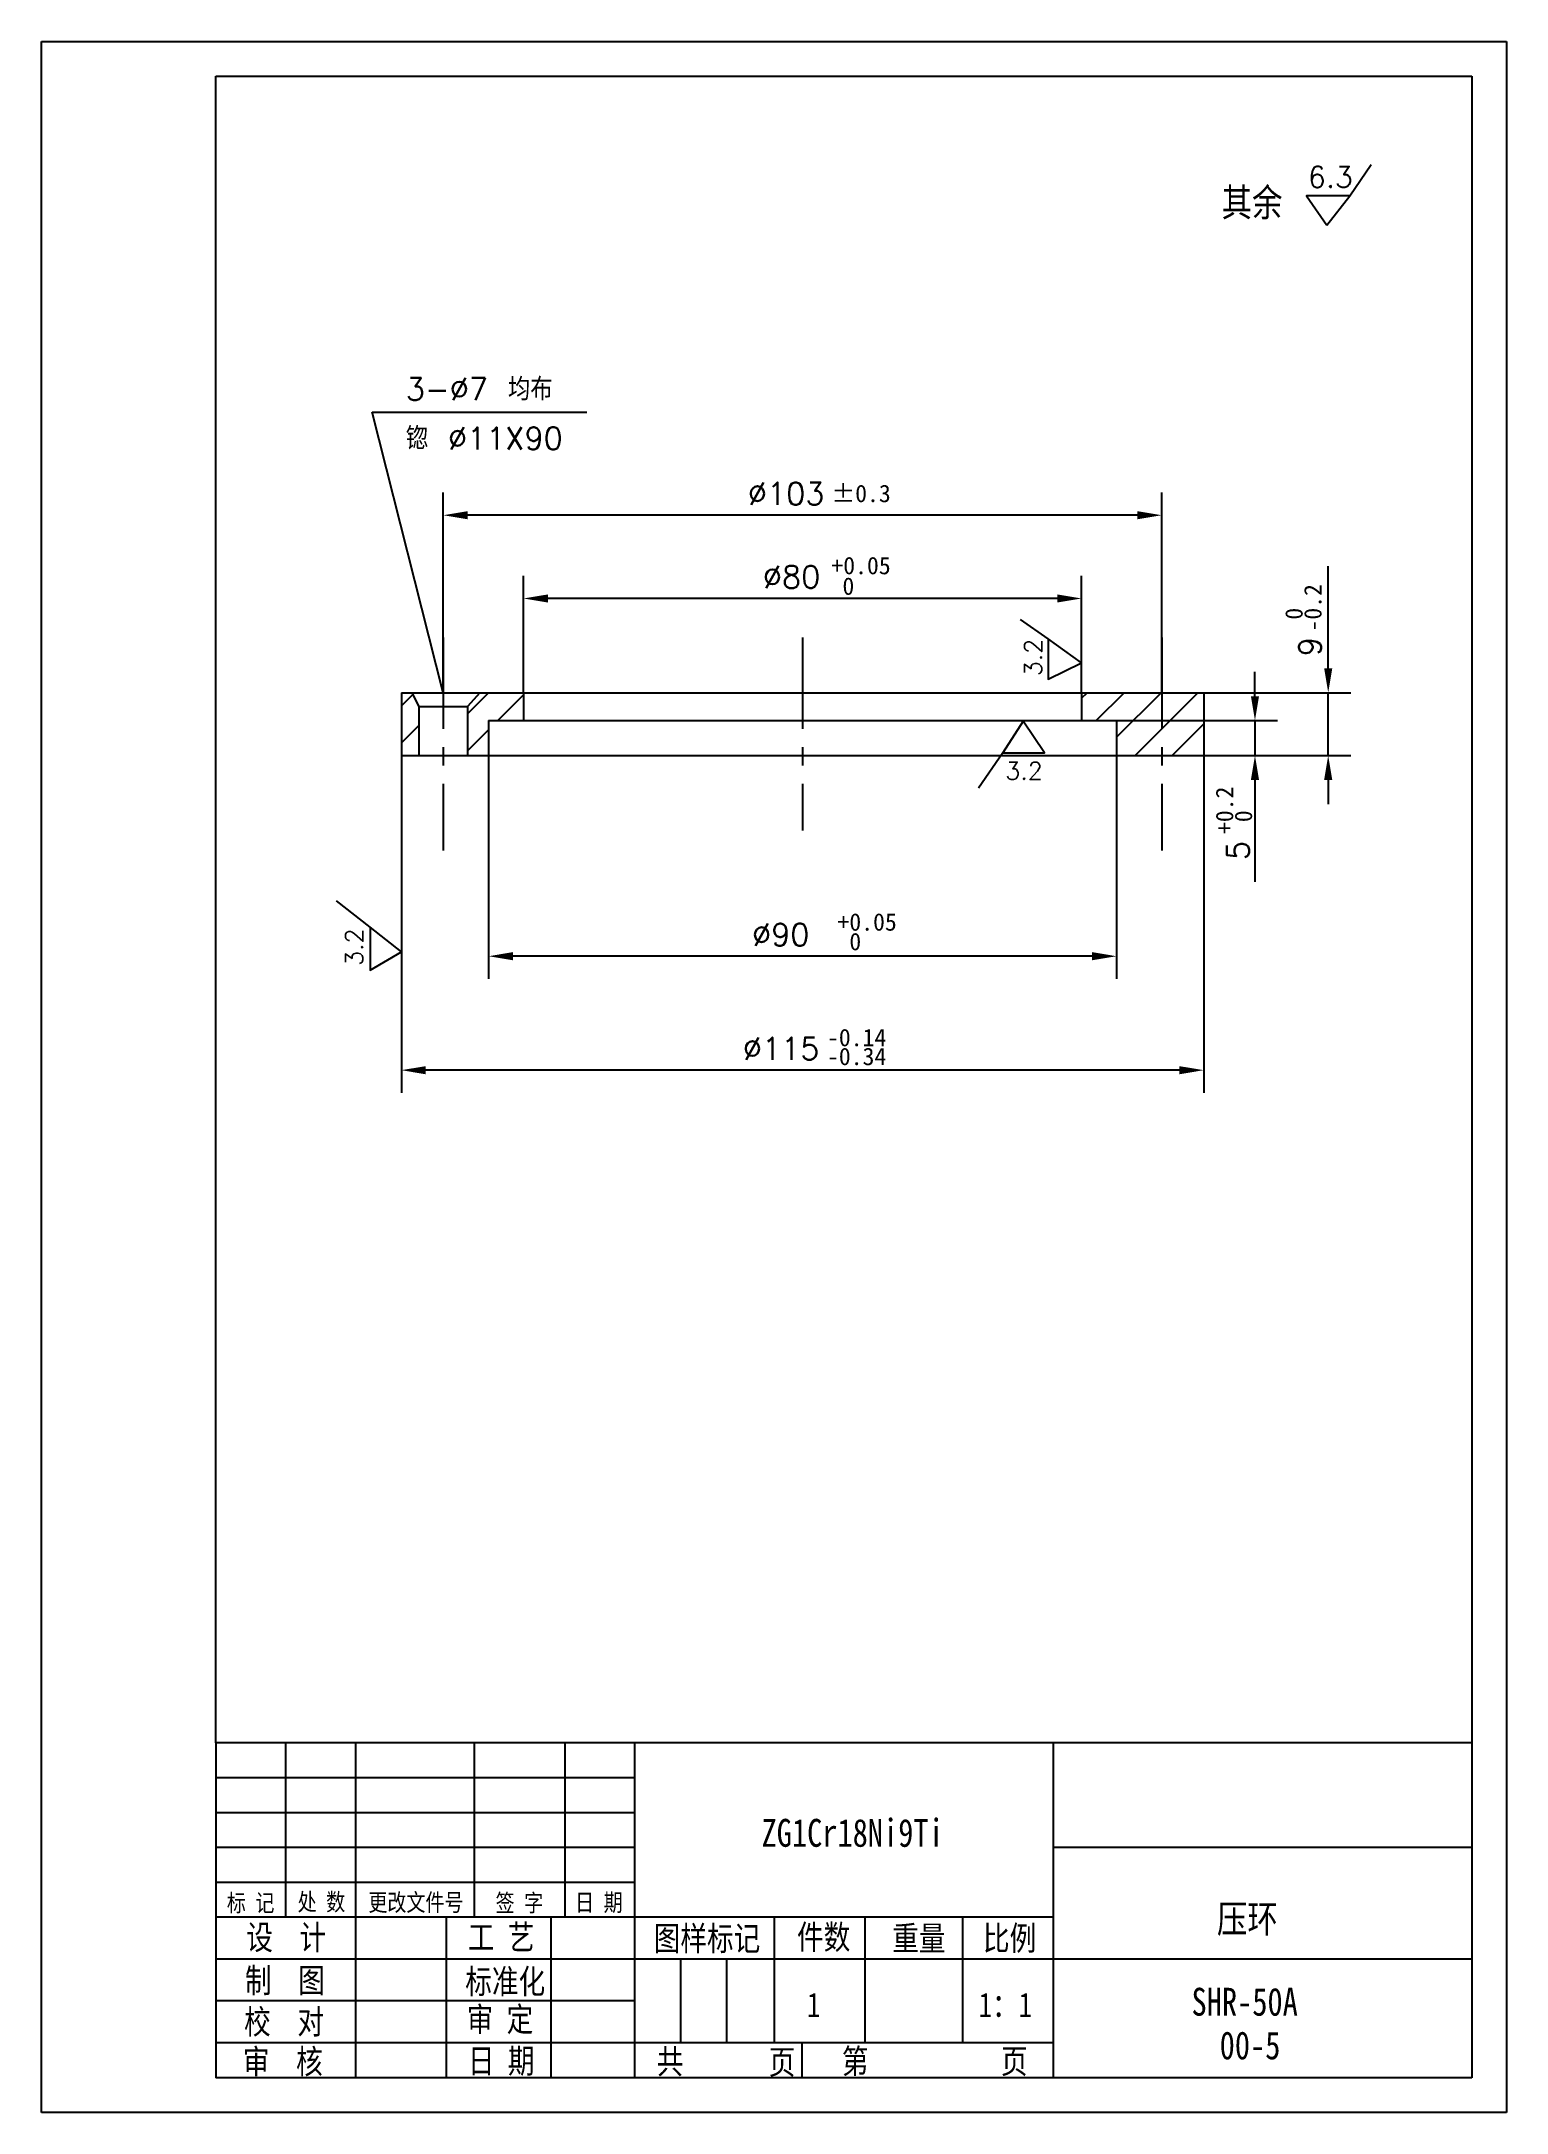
# Model space of a CAD drawing. Extents: x 346 to 556, y 136 to 433.
import ezdxf

# ---------------------------------------------------------------- set-up
doc = ezdxf.new("R2010")
doc.units = 0
doc.header["$LTSCALE"] = 10.5
doc.header["$MEASUREMENT"] = 0
doc.linetypes.add('CENTER', pattern=[2, 1.25, -0.25, 0.25, -0.25])
doc.layers.get('0').update_dxf_attribs({"color": 2, "linetype": 'CONTINUOUS'})
doc.layers.get('DEFPOINTS').update_dxf_attribs({"linetype": 'CONTINUOUS'})
doc.layers.add('PART', color=3, linetype='CONTINUOUS')
doc.layers.add('SMPEN_THICK', color=7, linetype='CONTINUOUS')
doc.styles.add('HZDX', font='', dxfattribs={"width": 0.8, "height": 7.5})
doc.styles.get("Standard").update_dxf_attribs({"font": 'txt.shx', "height": 3.2, "bigfont": 'hzfs.shx'})
doc.styles.get('HZDX').set_extended_font_data('SimSun')
doc.dimstyles.get("Standard").update_dxf_attribs({"dimtxt": 0.18, "dimasz": 0.18, "dimexe": 0.18, "dimexo": 0.0625, "dimgap": 0.09, "dimtad": 0, "dimtih": 1, "dimtoh": 1, "dimdec": 4, "dimzin": 0, "dimdsep": 46, "dimtxsty": 'Standard', "dimcen": 0.09, "dimadec": 0, "dimazin": 0, "dimtfac": 1, "dimtdec": 4, "dimtofl": 0, "dimtmove": 0, "dimatfit": 3, "dimfxl": 1, "dimtolj": 1, "dimtzin": 0, "dimarcsym": 0})

# ---------------------------------------------------------------- blocks, each defined once
blk = doc.blocks.new('*D4')
at = {"color": 2, "linetype": 'ByBlock', "transparency": 16777216}
for p, q in [((415.39, 339.26), (415.39, 356.02)), ((495.39, 339.26), (495.39, 356.02)), ((491.89, 352.77), (418.89, 352.77))]:
    blk.add_line(p, q, dxfattribs=at)
for points in [[(418.89, 353.35), (418.89, 352.19), (415.39, 352.77)], [(491.89, 353.35), (491.89, 352.19), (495.39, 352.77)]]:
    blk.add_solid(points, dxfattribs=at)
at = {"layer": 'DEFPOINTS', "color": 0, "linetype": 'ByBlock', "transparency": 16777216}
for p in [(415.39, 352.77), (415.39, 339.26), (495.39, 339.26)]:
    blk.add_point(p, dxfattribs=at)
at = {"color": 2, "linetype": 'ByBlock', "transparency": 16777216, "insert": (453.82, 355.87), "char_height": 3.2, "attachment_point": 5}
blk.add_mtext('\\A1;∅80', dxfattribs=at)
blk = doc.blocks.new('*D5')
at = {"color": 2, "linetype": 'ByBlock', "transparency": 16777216}
for p, q in [((403.89, 339.26), (403.89, 367.96)), ((506.89, 339.26), (506.89, 367.96)), ((503.39, 364.71), (407.39, 364.71))]:
    blk.add_line(p, q, dxfattribs=at)
for points in [[(407.39, 365.29), (407.39, 364.13), (403.89, 364.71)], [(503.39, 365.29), (503.39, 364.13), (506.89, 364.71)]]:
    blk.add_solid(points, dxfattribs=at)
at = {"layer": 'DEFPOINTS', "color": 0, "linetype": 'ByBlock', "transparency": 16777216}
for p in [(403.89, 364.71), (403.89, 339.26), (506.89, 339.26)]:
    blk.add_point(p, dxfattribs=at)
at = {"color": 2, "linetype": 'ByBlock', "transparency": 16777216, "insert": (453.04, 367.81), "char_height": 3.2, "attachment_point": 5}
blk.add_mtext('\\A1;∅103', dxfattribs=at)
blk = doc.blocks.new('*D6')
at = {"color": 2, "linetype": 'ByBlock', "transparency": 16777216}
for p, q in [((410.39, 330.26), (410.39, 298.22)), ((500.39, 330.26), (500.39, 298.22)), ((496.89, 301.47), (413.89, 301.47))]:
    blk.add_line(p, q, dxfattribs=at)
for points in [[(413.89, 302.06), (413.89, 300.89), (410.39, 301.47)], [(496.89, 302.06), (496.89, 300.89), (500.39, 301.47)]]:
    blk.add_solid(points, dxfattribs=at)
at = {"layer": 'DEFPOINTS', "color": 0, "linetype": 'ByBlock', "transparency": 16777216}
for p in [(410.39, 330.26), (500.39, 330.26), (410.39, 301.47)]:
    blk.add_point(p, dxfattribs=at)
at = {"color": 2, "linetype": 'ByBlock', "transparency": 16777216, "insert": (452.27, 304.57), "char_height": 3.2, "attachment_point": 5}
blk.add_mtext('\\A1;∅90', dxfattribs=at)
blk = doc.blocks.new('*D7')
at = {"color": 2, "linetype": 'ByBlock', "transparency": 16777216}
for p, q in [((397.89, 330.26), (397.89, 281.88)), ((512.89, 330.26), (512.89, 281.88)), ((509.39, 285.13), (401.39, 285.13))]:
    blk.add_line(p, q, dxfattribs=at)
for points in [[(401.39, 285.71), (401.39, 284.54), (397.89, 285.13)], [(509.39, 285.71), (509.39, 284.54), (512.89, 285.13)]]:
    blk.add_solid(points, dxfattribs=at)
at = {"layer": 'DEFPOINTS', "color": 0, "linetype": 'ByBlock', "transparency": 16777216}
for p in [(397.89, 330.26), (512.89, 330.26), (397.89, 285.13)]:
    blk.add_point(p, dxfattribs=at)
at = {"color": 2, "linetype": 'ByBlock', "transparency": 16777216, "insert": (452.32, 288.23), "char_height": 3.2, "attachment_point": 5}
blk.add_mtext('\\A1;∅115', dxfattribs=at)

msp = doc.modelspace()

# ---------------------------------------------------------------- hatches: boundary and pattern name
at = {"layer": 'SMPEN_THICK'}
h = msp.add_hatch(dxfattribs=at)
h.set_pattern_fill('ANSI31', color=256, scale=30, style=0)
h.set_pattern_definition([(45, (7.5, 0), (-2.65165, 2.65165), [])])
h.paths.add_polyline_path([(409.13718, 339.26213), (407.38718, 337.26253), (407.38718, 330.26213), (410.38718, 330.26213), (410.38718, 335.26213), (415.38718, 335.26213), (415.38718, 339.26213)])
h.paths.add_polyline_path([(397.88718, 339.26213), (397.88718, 330.26213), (400.38718, 330.26213), (400.38718, 337.26253), (399.38718, 339.26213)])
h = msp.add_hatch(dxfattribs=at)
h.set_pattern_fill('ANSI31', color=256, scale=30, style=0)
h.set_pattern_definition([(45, (-7.5, 0), (-2.65165, 2.65165), [])])
h.paths.add_polyline_path([(495.38718, 339.26213), (495.38718, 335.26213), (500.38718, 335.26213), (500.38718, 330.26213), (506.88718, 330.26213), (506.88718, 339.26213)])
h.paths.add_polyline_path([(506.88718, 330.26213), (512.88718, 330.26213), (512.88718, 339.26213), (506.88718, 339.26213)])

# ---------------------------------------------------------------- linework, layer by layer
at = {"color": 2, "linetype": 'ByBlock'}
for p, q in [((530.73743, 342.76213), (530.73743, 357.38716)), ((520.24217, 338.76213), (520.24217, 342.26213)), ((512.88718, 339.26213), (533.98743, 339.26213)), ((530.73743, 330.26213), (530.73743, 339.26213)), ((500.38718, 335.26213), (523.49217, 335.26213)), ((520.24217, 335.26213), (520.24217, 330.26213)), ((500.38718, 330.26213), (523.49217, 330.26213)), ((512.88718, 330.26213), (533.98743, 330.26213)), ((520.24217, 326.76213), (520.24217, 312.13711)), ((530.73743, 326.76213), (530.73743, 323.26213))]:
    msp.add_line(p, q, dxfattribs=at)
for points in [[(530.1541, 342.76213), (531.32076, 342.76213), (530.73743, 339.26213)], [(519.65883, 338.76213), (520.8255, 338.76213), (520.24217, 335.26213)], [(519.65883, 326.76213), (520.8255, 326.76213), (520.24217, 330.26213)], [(530.1541, 326.76213), (531.32076, 326.76213), (530.73743, 330.26213)]]:
    msp.add_solid(points, dxfattribs=at)
at = {"layer": 'DEFPOINTS', "color": 0, "linetype": 'ByBlock'}
for p in [(512.88718, 339.26213), (500.38718, 335.26213), (397.88718, 330.26213), (410.38718, 330.26213), (500.38718, 330.26213), (500.38718, 330.26213), (512.88718, 330.26213), (512.88718, 330.26213), (520.24217, 330.26213), (530.73743, 330.26213), (500.38718, 298.66086)]:
    msp.add_point(p, dxfattribs=at)
at = {"layer": 'PART', "linetype": 'Continuous'}
for p, q in [((346.30103, 432.65178), (556.30103, 432.65178)), ((556.30103, 432.65178), (556.30103, 135.65178)), ((551.30103, 188.65178), (371.30103, 188.65178)), ((381.30103, 188.65178), (381.30103, 163.65178)), ((391.30103, 188.65178), (391.30103, 140.65178)), ((408.30103, 188.65178), (408.30103, 163.65178)), ((421.30103, 188.65178), (421.30103, 163.65178)), ((431.30103, 188.65178), (431.30103, 140.65178)), ((491.30103, 188.65178), (491.30103, 140.65178)), ((551.30103, 173.65178), (491.30103, 173.65178)), ((404.30103, 163.65178), (404.30103, 140.65178)), ((419.30103, 163.65178), (419.30103, 140.65178)), ((451.30103, 163.65178), (451.30103, 145.65178)), ((464.30103, 163.65178), (464.30103, 145.65178)), ((478.30103, 163.65178), (478.30103, 145.65178)), ((437.90103, 157.65178), (437.90103, 145.65178)), ((444.50103, 157.65178), (444.50103, 145.65178)), ((551.30103, 157.65178), (491.30103, 157.65178)), ((455.30103, 145.65178), (455.30103, 140.65178)), ((556.30103, 135.65178), (346.30103, 135.65178))]:
    msp.add_line(p, q, dxfattribs=at)
at = {"layer": 'PART', "color": 5, "linetype": 'Continuous'}
for p, q in [((371.30103, 427.65178), (551.30103, 427.65178)), ((551.30103, 427.65178), (551.30103, 140.65178)), ((397.88718, 339.26213), (512.88718, 339.26213)), ((397.88718, 339.26213), (397.88718, 330.26213)), ((399.38718, 339.26213), (400.38718, 337.26253)), ((409.13718, 339.26213), (407.38718, 337.26253)), ((415.38718, 339.26213), (415.38718, 335.26213)), ((495.38718, 339.26213), (495.38718, 335.26213)), ((512.88718, 339.26213), (512.88718, 330.26213)), ((400.38718, 337.26253), (400.38718, 330.26213)), ((400.38718, 337.26253), (407.38718, 337.26253)), ((407.38718, 337.26253), (407.38718, 330.26213)), ((410.38718, 335.26213), (500.38718, 335.26213)), ((410.38718, 335.26213), (410.38718, 330.26213)), ((500.38718, 335.26213), (500.38718, 330.26213)), ((397.88718, 330.26213), (512.88718, 330.26213)), ((371.30103, 188.65178), (371.30103, 140.65178)), ((551.30103, 140.65178), (371.30103, 140.65178))]:
    msp.add_line(p, q, dxfattribs=at)
at = {"layer": 'SMPEN_THICK', "color": 3}
msp.add_line((346.30103, 135.65178), (346.30103, 432.65178), dxfattribs=at)
at = {"layer": 'SMPEN_THICK', "color": 5}
msp.add_line((371.30103, 188.65178), (371.30103, 427.65178), dxfattribs=at)
at = {"layer": 'SMPEN_THICK'}
for p, q in [((533.82301, 410.53243), (536.91782, 415.02225)), ((403.88718, 339.26213), (393.7084, 379.50818)), ((393.7084, 379.50818), (424.47432, 379.50818)), ((490.60312, 346.97461), (486.6176, 349.74162)), ((484.11824, 330.6288), (480.62306, 325.56065)), ((393.4305, 305.65615), (388.61086, 309.40592)), ((431.30103, 183.65178), (371.30103, 183.65178)), ((431.30103, 178.65178), (371.30103, 178.65178)), ((431.30103, 173.65178), (371.30103, 173.65178)), ((431.30103, 168.65178), (371.30103, 168.65178)), ((491.30103, 163.65178), (371.30103, 163.65178)), ((491.30103, 157.65178), (371.30103, 157.65178)), ((431.30103, 151.65178), (371.30103, 151.65178)), ((491.30103, 145.65178), (371.30103, 145.65178))]:
    msp.add_line(p, q, dxfattribs=at)
at = {"layer": 'SMPEN_THICK', "linetype": 'CENTER'}
for p, q in [((403.88718, 347.18214), (403.88718, 316.64879)), ((455.38718, 347.18214), (455.38718, 319.51793)), ((506.88718, 347.18214), (506.88718, 316.64879))]:
    msp.add_line(p, q, dxfattribs=at)
at = {"layer": 'SMPEN_THICK'}
for points in [[(530.54294, 406.32508), (533.82301, 410.53243), (527.64162, 410.53243)], [(495.36649, 343.54521), (490.60312, 346.97461), (490.60312, 341.19548)], [(487.03636, 335.19689), (484.11824, 330.6288), (490.07359, 330.6288)], [(397.91704, 302.09262), (393.4305, 305.65615), (393.4305, 299.49314)]]:
    msp.add_lwpolyline(points, close=True, dxfattribs=at)

# ---------------------------------------------------------------- texts
at = {"layer": 'SMPEN_THICK', "color": 2}
for s, height, p in [('6.3', 3, (527.83214, 411.72184)), ('3-%%C7 均布', 3.2, (398.51739, 381.19092)), ('锪 %%C11X90', 3.2, (398.51739, 374.13036)), ('3.2', 2.5, (484.45721, 326.81052))]:
    msp.add_text(s, height=height, dxfattribs=at).set_placement(p)
at = {"layer": 'SMPEN_THICK', "style": 'HZDX', "width": 0.8}
for s, height, p in [('其余', 4, (515.45492, 407.56193)), ('ZG1Cr18Ni9Ti', 4, (449.51635, 173.76414)), ('标 记', 2.5, (372.87591, 164.47542)), ('处 数', 2.5, (383.02587, 164.6128)), ('更改文件号', 2.5, (393.15699, 164.54641)), ('签 字', 2.5, (411.39833, 164.4755)), ('日 期', 2.5, (422.78373, 164.53222)), ('压环', 4, (514.78243, 161.43675)), ('设  计', 3.5, (375.66172, 159.03368)), ('工 艺', 3.5, (407.41446, 159.04492)), ('图样标记', 3.5, (434.0591, 158.8725)), ('件数', 3.5, (454.60179, 159.07828)), ('重量', 3.5, (468.24714, 158.89533)), ('比例', 3.5, (481.25205, 158.91815)), ('制  图', 3.5, (375.47868, 152.84857)), ('标准化', 3.5, (407.04839, 152.71127)), (' 1', 3.5, (454.1375, 149.34093)), ('1：1', 3.5, (480.64522, 149.34093)), ('SHR-50A', 4, (511.14798, 149.54484)), ('校  对', 3.5, (375.35291, 146.92646)), ('审 定', 3.5, (407.25426, 147.28077)), ('00-5', 4, (515.17758, 143.28992)), ('审  核', 3.5, (375.16988, 141.23295)), ('日 期', 3.5, (407.42218, 141.31124)), ('共', 3.5, (434.49367, 141.2203)), ('页', 3.5, (450.5529, 141.14024)), ('第', 3.5, (461.02976, 141.26595)), ('页', 3.5, (483.82648, 141.26595))]:
    msp.add_text(s, height=height, dxfattribs=at).set_placement(p)
at = {"layer": 'SMPEN_THICK', "color": 2, "style": 'HZDX'}
for s, p in [('%%P0.3', (459.53362, 366.58248)), ('+0.05', (459.52471, 356.24372)), (' 0', (459.41047, 353.29317)), ('+0.05', (460.39796, 305.13453)), (' 0', (460.39796, 302.32463)), ('-0.14', (458.89642, 288.56127)), ('-0.34', (458.89642, 285.85292))]:
    msp.add_text(s, height=2.500013, dxfattribs=at).set_placement(p)
for s, p in [('-0.2', (529.78243, 348.03276)), (' 0 ', (527.07409, 348.03276)), ('+0.2', (517.12383, 318.99149)), (' 0', (519.83218, 318.99149))]:
    msp.add_text(s, height=2.500013, rotation=90, dxfattribs=at).set_placement(p)
at = {"layer": 'SMPEN_THICK', "color": 2}
for s, height, p in [('3.2', 2.5, (489.68605, 341.62949)), ('9', 3.2, (529.72909, 344.49401)), ('5', 3.2, (519.4155, 315.27117)), ('3.2', 2.5, (392.37922, 300.08834))]:
    msp.add_text(s, height=height, rotation=90, dxfattribs=at).set_placement(p)

# ---------------------------------------------------------------- dimensions: what is measured, and where the dimension line sits
at = {"layer": 'SMPEN_THICK'}
for base, p1, p2, picture, middle in [((403.88718, 364.71059), (506.88718, 339.26213), (403.88718, 339.26213), '*D5', (453.03794, 364.71059)), ((415.38718, 352.76868), (495.38718, 339.26213), (415.38718, 339.26213), '*D4', (453.81729, 352.76868)), ((397.88718, 285.12509), (512.88718, 330.26213), (397.88718, 330.26213), '*D7', (452.31954, 285.12509)), ((410.38718, 301.47267), (500.38718, 330.26213), (410.38718, 330.26213), '*D6', (452.2738, 301.47267))]:
    dim = msp.add_linear_dim(base=base, p1=p1, p2=p2, text='%%c<>', dimstyle='Standard', override={"dimtxt": 5, "dimasz": 3.5, "dimexe": 3.25, "dimexo": 0, "dimgap": 1.5, "dimtad": 1, "dimtih": 0, "dimtoh": 0, "dimzin": 8, "dimclrd": 2, "dimclre": 2, "dimclrt": 2, "dimtm": 0.115, "dimtfac": 0.66667, "dimtofl": 1, "dimatfit": 1, "dimtvp": 5, "dimtzin": 8}, dxfattribs=at)
    dim.commit()
    dim.dimension.update_dxf_attribs({"geometry": picture, "text_midpoint": middle, "dimtype": 160})

doc.saveas('drawing.dxf')
